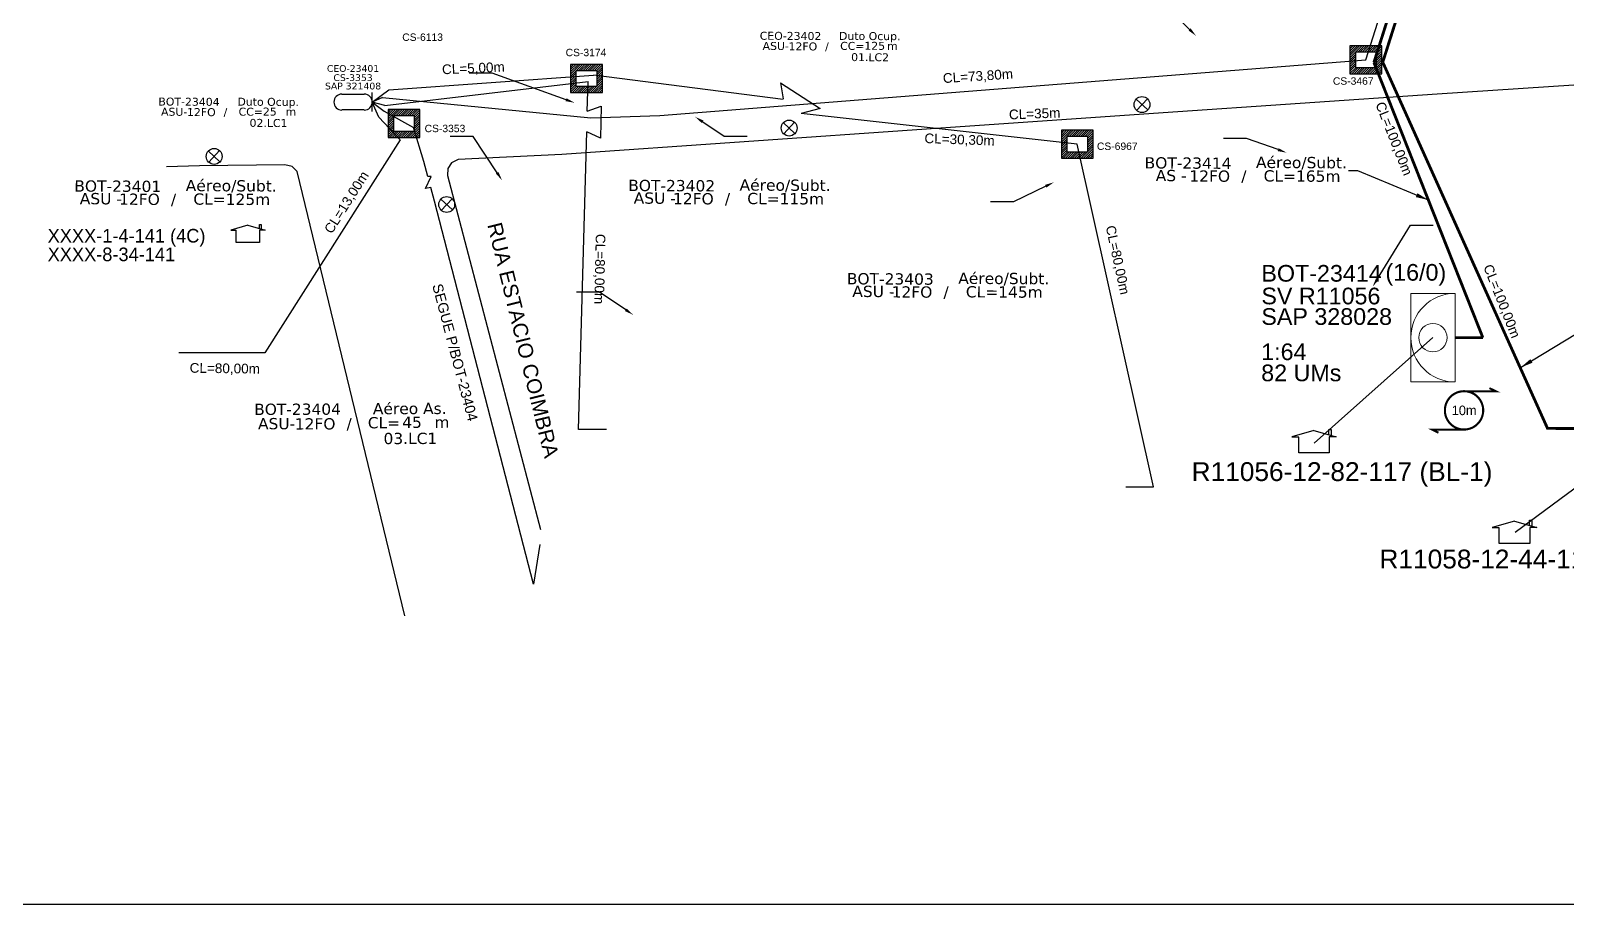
# Model space of a CAD drawing. Header units: metres. Extents: x -1286 to 457, y -500 to 94.
# Drawn here: x -903.6 to -600, y -499.8 to -327.2 of the extents above; entities that cross this region are included whole.
import ezdxf
from ezdxf import colors
from ezdxf.entities.mleader import LeaderData, LeaderLine
from ezdxf.enums import TextEntityAlignment as Align
from ezdxf.math import Vec2, Vec3

# ---------------------------------------------------------------- set-up
doc = ezdxf.new("R2010")
doc.units = ezdxf.units.M
for name, color, linetype in [('0 @ 1', 7, 'Continuous'), ('10.1-Caixas Subterrâneas', 5, 'Continuous'), ('20.4-CEOS', 1, 'Continuous'), ('20.5-CEO', 1, 'Continuous'), ('CAP a instalar', 1, 'Continuous'), ('Folga', 1, 'Continuous'), ('label_cabos', 7, 'Continuous'), ('Legenda', 1, 'Continuous'), ('QUADRA', 7, 'Continuous'), ('SEGMENTO', 10, 'Continuous'), ('surveys', 7, 'Continuous'), ('surveys legendas', 7, 'Continuous')]:
    doc.layers.add(name, color=color, linetype=linetype)
for name, color, linetype, lineweight in [("20.0-LEGENDA DOS CDO'S", 1, 'Continuous', 0), ('20.1-CDO_INTERIOR', 1, 'Continuous', 0), ('Segmento Logradouro Texto', 238, 'Continuous', 0)]:
    doc.layers.add(name, color=color, linetype=linetype, lineweight=lineweight)
doc.layers.add('EXTRA', color=50, linetype='Continuous', plot=False)
doc.styles.add('ARIAL', font='arial.ttf')
doc.styles.add('DIGICADE', font='arial.ttf')
doc.styles.add('FTTH', font='arial.ttf')
doc.styles.add('siredit', font='verdana.ttf')
doc.linetypes.add('FENCELINE1', pattern='A,0.25,-0.1,[133,ltypeshp.shx,S=0.1,R=0,X=-0.1,Y=0],-0.1,1', length=1.45)
doc.dimstyles.new('ISO-25', dxfattribs={"dimtxt": 2.5, "dimasz": 2.5, "dimexe": 1.25, "dimexo": 0.625, "dimtad": 1, "dimtxsty": 'Standard', "dimcen": 2.5, "dimadec": 0, "dimazin": 0, "dimtfac": 1, "dimtmove": 0, "dimatfit": 3, "dimfxl": 0, "dimarcsym": 0})

# ---------------------------------------------------------------- blocks, each defined once
blk = doc.blocks.new('SURVEY_SURVEY')
for p, q in [((0, 0.00001268), (-0.00001257, 0.000009)), ((-0.00001257, 0.000009), (-0.00000863, 0.000009)), ((-0.00000862, 0), (-0.00000862, 0.00000897)), ((0, 0.00001268), (0.00001257, 0.000009)), ((0.00000843, 0.00001322), (0.00000976, 0.00001322)), ((0.00000843, 0.00001027), (0.00000843, 0.00001322)), ((0.00000862, 0.00000901), (0.00000862, 0)), ((0.00001257, 0.000009), (0.00000862, 0.000009)), ((0.00000976, 0.00001322), (0.00000975, 0.00000989)), ((0.00000862, 0), (-0.00000862, 0))]:
    blk.add_line(p, q)
blk = doc.blocks.new('*X70')
at = {"color": 0, "linetype": 'Continuous'}
for p, q in [((-1.25, 0.34099), (-0.49099, 1.1)), ((-1.25, 0.517767), (-0.667767, 1.1)), ((-1.25, 0.694544), (-0.844544, 1.1)), ((-1.25, 0.87132), (-1.02132, 1.1)), ((-1.25, 1.048097), (-1.198097, 1.1)), ((-1.25, 0.164214), (-0.8035, 0.610714)), ((-1.25, -0.012563), (-0.8035, 0.433937)), ((-1.25, -0.18934), (-0.8035, 0.25716)), ((-1.25, -0.366117), (-0.8035, 0.080383)), ((-0.789214, 0.625), (-0.314214, 1.1)), ((-0.612437, 0.625), (-0.137437, 1.1)), ((-0.43566, 0.625), (0.03934, 1.1)), ((-0.258883, 0.625), (0.216117, 1.1)), ((-0.082107, 0.625), (0.392893, 1.1)), ((0.09467, 0.625), (0.56967, 1.1)), ((0.271447, 0.625), (0.746447, 1.1)), ((0.448223, 0.625), (0.923223, 1.1)), ((0.625, 0.625), (1.1, 1.1)), ((0.801777, 0.625), (1.25, 1.073223)), ((0.8035, 0.449947), (1.25, 0.896447)), ((0.8035, 0.27317), (1.25, 0.71967)), ((0.8035, 0.096393), (1.25, 0.542893)), ((0.8035, -0.080383), (1.25, 0.366117)), ((0.8035, -0.25716), (1.25, 0.18934)), ((0.8035, -0.433937), (1.25, 0.012563)), ((-1.25, -0.542893), (-0.8035, -0.096393)), ((-1.25, -0.71967), (-0.8035, -0.27317)), ((-1.25, -0.896447), (-0.8035, -0.449947)), ((-1.25, -1.073223), (-0.801777, -0.625)), ((-1.1, -1.1), (-0.625, -0.625)), ((-0.923223, -1.1), (-0.448223, -0.625)), ((-0.746447, -1.1), (-0.271447, -0.625)), ((-0.56967, -1.1), (-0.09467, -0.625)), ((-0.392893, -1.1), (0.082107, -0.625)), ((-0.216117, -1.1), (0.258883, -0.625)), ((-0.03934, -1.1), (0.43566, -0.625)), ((0.137437, -1.1), (0.612437, -0.625)), ((0.314214, -1.1), (0.789214, -0.625)), ((0.49099, -1.1), (1.25, -0.34099)), ((0.667767, -1.1), (1.25, -0.517767)), ((0.8035, -0.610714), (1.25, -0.164214)), ((0.844544, -1.1), (1.25, -0.694544)), ((1.02132, -1.1), (1.25, -0.87132)), ((1.198097, -1.1), (1.25, -1.048097))]:
    blk.add_line(p, q, dxfattribs=at)
blk = doc.blocks.new('MANHOLE_MQ')
at = {"color": 0, "linetype": 'Continuous'}
for p, q in [((0.00000623, 0.00000569), (-0.00000627, 0.00000569)), ((-0.00000627, 0.00000569), (-0.00000627, -0.00000531)), ((-0.00000404, 0.00000331), (0.00000399, 0.00000331)), ((-0.00000404, -0.00000294), (-0.00000404, 0.00000331)), ((0.00000399, 0.00000331), (0.00000399, -0.00000294)), ((0.00000623, -0.00000531), (0.00000623, 0.00000569)), ((-0.00000627, -0.00000531), (0.00000623, -0.00000531)), ((0.00000399, -0.00000294), (-0.00000404, -0.00000294)), ((0.00000399, -0.00000294), (0.00000399, -0.00000294))]:
    blk.add_line(p, q, dxfattribs=at)
at = {"color": 0, "linetype": 'Continuous', "xscale": 5e-06, "yscale": 5e-06, "zscale": 1e-05}
blk.add_blockref('*X70', (-0.00000002, 0.00000019), dxfattribs=at)
blk = doc.blocks.new('Inst CB DT OCUP CFOA-SM-ASU-120-S-12')
at = {"layer": 'label_cabos', "color": 0, "style": 'siredit'}
for tag, flags, p in [('ID_ATIVIDADE', 3, (1.31, 2.67)), ('FATOR', 1, (11.56, 2.55))]:
    blk.add_attdef(tag, text='', height=1, rotation=359.69, dxfattribs=dict(at, flags=flags)).set_placement(p, align=Align.MIDDLE_CENTER)
for tag, p in [('TIPO_CABO', (1.26, 0)), ('DESTINO_CABO', (3.13, 1.26)), ('CABO', (4.69, -0.05)), ('/', (7.71, -0.05)), ('LANCE', (10.91, 0)), ('TIPO_CABO', (13.11, 1.24)), ('UND', (15.96, 0)), ('FID', (13.15, -1.41))]:
    blk.add_attdef(tag, text='', height=1, rotation=359.69, dxfattribs=at).set_placement(p, align=Align.MIDDLE_CENTER)
blk.add_attdef('QTDE', (12.43, -0.47), '', height=1, rotation=359.69, dxfattribs=at)
blk = doc.blocks.new('Inst CB AS CFOA-SM-ASU-120-S-12')
at = {"layer": 'label_cabos', "color": 0, "style": 'siredit'}
for tag, flags, p in [('ID_ATIVIDADE', 3, (1.31, 2.67)), ('FATOR', 1, (11.56, 2.55))]:
    blk.add_attdef(tag, text='', height=1, rotation=359.69, dxfattribs=dict(at, flags=flags)).set_placement(p, align=Align.MIDDLE_CENTER)
for tag, p in [('DESTINO_CABO', (3.13, 1.26)), ('TIPO_CABO', (13.11, 1.24)), ('TIPO_CABO', (1.26, 0)), ('CABO', (4.69, -0.05)), ('/', (7.71, -0.05)), ('LANCE', (10.81, 0)), ('UND', (15.96, 0)), ('FID', (13.15, -1.41))]:
    blk.add_attdef(tag, text='', height=1, rotation=359.69, dxfattribs=at).set_placement(p, align=Align.MIDDLE_CENTER)
blk.add_attdef('QTDE', (12.43, -0.47), '', height=1, rotation=359.69, dxfattribs=at)
blk = doc.blocks.new('LEGENDA DOS CABOS')
at = {"layer": 'EXTRA', "color": 0, "style": 'siredit'}
for tag, p in [('ID', (4.6, 0.97)), ('XX', (9.03, 0.97))]:
    blk.add_attdef(tag, text='', height=0.48, rotation=359.69, dxfattribs=at).set_placement(p, align=Align.MIDDLE_CENTER)
at = {"layer": 'Legenda', "color": 0, "style": 'siredit'}
for tag, p in [('TIPO_CABO', (1.31, 0)), ('CABO', (4.69, -0.05)), ('/', (6.81, -0.05)), ('METROS', (10.03, -0.05))]:
    blk.add_attdef(tag, text='', height=0.8, rotation=359.69, dxfattribs=at).set_placement(p, align=Align.MIDDLE_CENTER)
blk = doc.blocks.new('A$C07E14978')
at = {"layer": 'Folga', "color": 0, "const_width": 0.137}
for points in [[(2.23, 2.92), (4.42, 2.92), (3.98, 3.13)], [(2.23, 0.28), (0.03, 0.28), (0.47, 0.06)]]:
    blk.add_lwpolyline(points, dxfattribs=at)
at = {"layer": 'Folga', "color": 0, "const_width": 0.146}
blk.add_lwpolyline([(2.23, 2.92, 1.000012), (2.23, 0.28, 0.999978)], format="xyb", close=True, dxfattribs=at)
at = {"layer": 'Folga', "color": 0}
blk.add_text('10m', height=0.659, dxfattribs=at).set_placement((1.38, 1.27))

msp = doc.modelspace()

# ---------------------------------------------------------------- linework, layer by layer
at = {"color": 1}
for p, q in [((-685.08, -340.72), (-682.78, -342.87)), ((-682.86, -340.65), (-685.01, -342.95)), ((-754.84, -345.37), (-752.54, -347.52)), ((-752.61, -345.29), (-754.76, -347.59)), ((-868.52, -350.96), (-866.22, -353.11)), ((-866.29, -350.89), (-868.44, -353.19)), ((-822.54, -360.47), (-820.24, -362.62)), ((-820.32, -360.4), (-822.47, -362.7))]:
    msp.add_line(p, q, dxfattribs=at)
msp.add_lwpolyline([(-1286.07, -499.81), (-445.07, -499.81), (-445.07, 94.19), (-1286.07, 94.19)], close=True)
at = {"color": 4}
for points in [[(-649.91, -408.7), (-626.41, -387.85)], [(-582.41, -405.86), (-610.13, -426.32)]]:
    msp.add_lwpolyline(points, dxfattribs=at)
at = {"color": 1}
for centre in [(-683.93, -341.8), (-753.69, -346.44), (-867.37, -352.04), (-821.39, -361.55)]:
    msp.add_circle(centre, 1.57, dxfattribs=at)
at = {"layer": '20.1-CDO_INTERIOR', "color": 1, "lineweight": 18}
msp.add_lwpolyline([(-630.78, -396.6), (-630.79, -379.11), (-622.04, -379.11), (-622.03, -396.6)], close=True, dxfattribs=at)
msp.add_circle((-626.41, -387.85), 2.8, dxfattribs=at)
msp.add_arc((-622.04, -387.85), 8.75, 90.0276, 270.0276, dxfattribs=at)
at = {"layer": '20.5-CEO', "color": 7}
for p, q in [((-842.11, -339.72), (-837.69, -339.72)), ((-837.69, -342.87), (-842.11, -342.87))]:
    msp.add_line(p, q, dxfattribs=at)
msp.add_lwpolyline([(-836.11, -343.2), (-836.11, -339.4)], dxfattribs=at)
for centre, start, end in [((-842.11, -341.3), 90, 270), ((-837.69, -341.3), 270, 90)]:
    msp.add_arc(centre, 1.58, start, end, dxfattribs=at)
at = {"layer": 'CAP a instalar', "color": 7, "linetype": 'FENCELINE1', "ltscale": 8}
for points in [[(-834.11, -340.37), (-792.91, -344.42), (-779.24, -343.95), (-639.66, -332.98), (-620.26, -271.87)], [(-832.8, -338.88), (-792.4, -335.97)], [(-754.88, -340.79), (-792.4, -335.97)], [(-833.64, -342.01), (-793.43, -337.27)], [(-755.41, -337.5), (-747.56, -342.57), (-751.31, -343.58)], [(-755.41, -337.5), (-754.88, -340.66)], [(-793.59, -343.09), (-790.82, -342.1), (-790.98, -348.44), (-793.7, -347.19)], [(-696.72, -349.62), (-751.31, -343.58)], [(-830.56, -348.77), (-857.33, -390.86), (-874.37, -390.86)], [(-825.91, -353.03), (-827.97, -346.3)], [(-795.31, -406), (-793.7, -347.19)], [(-681.65, -417.31), (-696.72, -349.62)], [(-803.01, -428.73), (-804.23, -436.58), (-823.81, -360.86)]]:
    msp.add_lwpolyline(points, dxfattribs=at)
at = {"layer": 'CAP a instalar', "color": 1, "linetype": 'FENCELINE1', "ltscale": 8, "const_width": 0.572}
for points in [[(-618.69, -272.37), (-638.08, -333.48)], [(-617.11, -272.87), (-636.33, -333.42)], [(-616.54, -387.85), (-638.08, -333.48)], [(-586.78, -405.86), (-603.76, -405.77), (-636.33, -333.42)], [(-622.04, -387.85), (-616.54, -387.85)]]:
    msp.add_lwpolyline(points, dxfattribs=at)
at = {"layer": 'CAP a instalar', "color": 7, "linetype": 'FENCELINE1', "ltscale": 4}
for points in [[(-836.11, -341.3), (-832.8, -338.88)], [(-793.59, -343.09), (-793.43, -337.27)], [(-834.11, -340.37), (-836.11, -341.3)], [(-836.11, -341.3), (-833.77, -343.13)], [(-834.81, -344.26), (-836.11, -341.3)], [(-833.64, -342.01), (-836.11, -341.3)], [(-834.81, -344.26), (-830.56, -348.77)], [(-833.77, -343.13), (-827.97, -346.3)], [(-823.81, -360.86), (-824.54, -358.18), (-825.59, -358.38), (-824.47, -355.98), (-825.1, -356.01), (-825.91, -353.03)], [(-789.81, -406), (-795.31, -406)], [(-687.15, -417.32), (-681.65, -417.31)]]:
    msp.add_lwpolyline(points, dxfattribs=at)
at = {"layer": 'QUADRA'}
for points in [[(-553.54, -335), (-625.6, -339.71), (-679.75, -343.44), (-726.54, -346.68), (-798.64, -351.64), (-819.11, -352.63), (-820.41, -353.28), (-821.16, -354.44), (-821.2, -355.81), (-802.87, -425.77)], [(-829.69, -442.82), (-850.92, -355.02), (-851.95, -354.06), (-853.38, -353.73), (-870.28, -353.87), (-876.8, -354.08)]]:
    msp.add_lwpolyline(points, dxfattribs=at)

# ---------------------------------------------------------------- block references
at = {"layer": '10.1-Caixas Subterrâneas', "color": 30, "xscale": 502123.4997222432, "yscale": 502123.4997222432, "zscale": 502123.4997222432}
for p, rotation in [((-639.68, -332.88), 180.0000000000624), ((-793.76, -336.54), 180.0000000000622), ((-829.85, -345.44), 180.0000000000625), ((-696.74, -349.53), 180.0000000000624)]:
    msp.add_blockref('MANHOLE_MQ', p, dxfattribs=dict(at, rotation=rotation))
at = {"layer": 'Folga', "xscale": 2.869950379694344, "yscale": 2.869950379694344, "zscale": 2.869950379694344}
msp.add_blockref('A$C07E14978', (-626.66, -406.81), dxfattribs=at)
at = {"layer": 'label_cabos', "lineweight": 0}
ref = msp.add_blockref('Inst CB DT OCUP CFOA-SM-ASU-120-S-12', (-758.33, -330.22), dxfattribs=dict(at, xscale=1.569483099266004, yscale=1.569483099266004, zscale=1.569483099266004))
ref.add_attrib('DESTINO_CABO', 'CEO-23402', dxfattribs={"color": 0, "height": 1.569, "rotation": 359.69, "style": 'siredit'}).set_placement((-753.41, -328.23), align=Align.MIDDLE_CENTER)
ref.add_attrib('CABO', '12FO', dxfattribs={"color": 0, "height": 1.569, "rotation": 359.69, "style": 'siredit'}).set_placement((-750.97, -330.3), align=Align.MIDDLE_CENTER)
ref.add_attrib('TIPO_CABO', 'Duto Ocup.', dxfattribs={"color": 0, "height": 1.569, "rotation": 359.69, "style": 'siredit'}).set_placement((-737.75, -328.26), align=Align.MIDDLE_CENTER)
ref.add_attrib('/', '/', dxfattribs={"color": 0, "height": 1.57, "rotation": 359.69, "style": 'siredit'}).set_placement((-746.22, -330.3), align=Align.MIDDLE_CENTER)
ref.add_attrib('TIPO_CABO', 'ASU-', dxfattribs={"color": 0, "height": 1.569, "rotation": 359.69, "style": 'siredit'}).set_placement((-756.34, -330.22), align=Align.MIDDLE_CENTER)
ref.add_attrib('FID', '01.LC2', dxfattribs={"color": 0, "height": 1.569, "rotation": 359.69, "style": 'siredit'}).set_placement((-737.69, -332.44), align=Align.MIDDLE_CENTER)
ref.add_attrib('LANCE', 'CC=', dxfattribs={"color": 0, "height": 1.569, "rotation": 359.69, "style": 'siredit'}).set_placement((-741.2, -330.21), align=Align.MIDDLE_CENTER)
ref.add_attrib('QTDE', '125', (-738.82, -330.96), dxfattribs={"color": 0, "height": 1.569, "rotation": 359.69, "style": 'siredit'})
ref.add_attrib('UND', 'm', dxfattribs={"color": 0, "height": 1.57, "rotation": 359.69, "style": 'siredit'}).set_placement((-733.27, -330.21), align=Align.MIDDLE_CENTER)
ref = msp.add_blockref('Inst CB DT OCUP CFOA-SM-ASU-120-S-12', (-877.25, -343.21), dxfattribs=dict(at, xscale=1.569483099266004, yscale=1.569483099266004, zscale=1.569483099266004))
ref.add_attrib('DESTINO_CABO', 'BOT-23404', dxfattribs={"color": 0, "height": 1.569, "rotation": 359.69, "style": 'siredit'}).set_placement((-872.34, -341.23), align=Align.MIDDLE_CENTER)
ref.add_attrib('CABO', '12FO', dxfattribs={"color": 0, "height": 1.569, "rotation": 359.69, "style": 'siredit'}).set_placement((-869.9, -343.29), align=Align.MIDDLE_CENTER)
ref.add_attrib('TIPO_CABO', 'Duto Ocup.', dxfattribs={"color": 0, "height": 1.569, "rotation": 359.69, "style": 'siredit'}).set_placement((-856.68, -341.26), align=Align.MIDDLE_CENTER)
ref.add_attrib('/', '/', dxfattribs={"color": 0, "height": 1.57, "rotation": 359.69, "style": 'siredit'}).set_placement((-865.14, -343.29), align=Align.MIDDLE_CENTER)
ref.add_attrib('TIPO_CABO', 'ASU-', dxfattribs={"color": 0, "height": 1.569, "rotation": 359.69, "style": 'siredit'}).set_placement((-875.27, -343.22), align=Align.MIDDLE_CENTER)
ref.add_attrib('FID', '02.LC1', dxfattribs={"color": 0, "height": 1.569, "rotation": 359.69, "style": 'siredit'}).set_placement((-856.62, -345.43), align=Align.MIDDLE_CENTER)
ref.add_attrib('LANCE', 'CC=', dxfattribs={"color": 0, "height": 1.569, "rotation": 359.69, "style": 'siredit'}).set_placement((-860.13, -343.21), align=Align.MIDDLE_CENTER)
ref.add_attrib('QTDE', '25', (-857.74, -343.96), dxfattribs={"color": 0, "height": 1.569, "rotation": 359.69, "style": 'siredit'})
ref.add_attrib('UND', 'm', dxfattribs={"color": 0, "height": 1.57, "rotation": 359.69, "style": 'siredit'}).set_placement((-852.2, -343.21), align=Align.MIDDLE_CENTER)
at = {"layer": 'label_cabos', "color": 0, "lineweight": 0}
ref = msp.add_blockref('LEGENDA DOS CABOS', (-684.26, -356.98), dxfattribs=dict(at, xscale=2.227252208912728, yscale=2.227252208912728, zscale=2.227252208912728))
ref.add_attrib('ID', 'BOT-23414', dxfattribs={"color": 0, "height": 2.227, "rotation": 359.69, "style": 'siredit'}).set_placement((-674.82, -353.35), align=Align.MIDDLE_CENTER)
ref.add_attrib('CABO', '12FO', dxfattribs={"color": 0, "height": 2.227, "rotation": 359.69, "style": 'siredit'}).set_placement((-670.54, -355.92), align=Align.MIDDLE_CENTER)
ref.add_attrib('METROS', 'CL=165m', dxfattribs={"color": 0, "height": 2.227, "rotation": 359.69, "style": 'siredit'}).set_placement((-652.28, -355.92), align=Align.MIDDLE_CENTER)
ref.add_attrib('XX', 'Aéreo/Subt.', dxfattribs={"color": 0, "height": 2.2273, "rotation": 359.69, "style": 'siredit'}).set_placement((-652.4, -353.25), align=Align.MIDDLE_CENTER)
ref.add_attrib('/', '/', dxfattribs={"color": 0, "height": 2.23, "rotation": 359.69, "style": 'siredit'}).set_placement((-663.79, -355.92), align=Align.MIDDLE_CENTER)
ref.add_attrib('TIPO_CABO', 'AS -', dxfattribs={"color": 0, "height": 2.227, "rotation": 359.69, "style": 'siredit'}).set_placement((-678.16, -355.82), align=Align.MIDDLE_CENTER)
ref = msp.add_blockref('LEGENDA DOS CABOS', (-895.86, -361.55), dxfattribs=dict(at, xscale=2.227252208912728, yscale=2.227252208912728, zscale=2.227252208912728))
ref.add_attrib('ID', 'BOT-23401', dxfattribs={"color": 0, "height": 2.227, "rotation": 359.69, "style": 'siredit'}).set_placement((-886.42, -357.92), align=Align.MIDDLE_CENTER)
ref.add_attrib('CABO', '12FO', dxfattribs={"color": 0, "height": 2.227, "rotation": 359.69, "style": 'siredit'}).set_placement((-882.13, -360.5), align=Align.MIDDLE_CENTER)
ref.add_attrib('METROS', 'CL=125m', dxfattribs={"color": 0, "height": 2.227, "rotation": 359.69, "style": 'siredit'}).set_placement((-863.88, -360.5), align=Align.MIDDLE_CENTER)
ref.add_attrib('XX', 'Aéreo/Subt.', dxfattribs={"color": 0, "height": 2.2273, "rotation": 359.69, "style": 'siredit'}).set_placement((-863.99, -357.83), align=Align.MIDDLE_CENTER)
ref.add_attrib('/', '/', dxfattribs={"color": 0, "height": 2.23, "rotation": 359.69, "style": 'siredit'}).set_placement((-875.39, -360.5), align=Align.MIDDLE_CENTER)
ref.add_attrib('TIPO_CABO', 'ASU -', dxfattribs={"color": 0, "height": 2.227, "rotation": 359.69, "style": 'siredit'}).set_placement((-889.76, -360.39), align=Align.MIDDLE_CENTER)
ref = msp.add_blockref('LEGENDA DOS CABOS', (-786.35, -361.44), dxfattribs=dict(at, xscale=2.227252208912728, yscale=2.227252208912728, zscale=2.227252208912728))
ref.add_attrib('ID', 'BOT-23402', dxfattribs={"color": 0, "height": 2.227, "rotation": 359.69, "style": 'siredit'}).set_placement((-776.91, -357.81), align=Align.MIDDLE_CENTER)
ref.add_attrib('CABO', '12FO', dxfattribs={"color": 0, "height": 2.227, "rotation": 359.69, "style": 'siredit'}).set_placement((-772.62, -360.39), align=Align.MIDDLE_CENTER)
ref.add_attrib('METROS', 'CL=115m', dxfattribs={"color": 0, "height": 2.227, "rotation": 359.69, "style": 'siredit'}).set_placement((-754.37, -360.39), align=Align.MIDDLE_CENTER)
ref.add_attrib('XX', 'Aéreo/Subt.', dxfattribs={"color": 0, "height": 2.2273, "rotation": 359.69, "style": 'siredit'}).set_placement((-754.49, -357.72), align=Align.MIDDLE_CENTER)
ref.add_attrib('/', '/', dxfattribs={"color": 0, "height": 2.23, "rotation": 359.69, "style": 'siredit'}).set_placement((-765.88, -360.39), align=Align.MIDDLE_CENTER)
ref.add_attrib('TIPO_CABO', 'ASU -', dxfattribs={"color": 0, "height": 2.227, "rotation": 359.69, "style": 'siredit'}).set_placement((-780.25, -360.28), align=Align.MIDDLE_CENTER)
ref = msp.add_blockref('LEGENDA DOS CABOS', (-743.13, -379.87), dxfattribs=dict(at, xscale=2.227252208912728, yscale=2.227252208912728, zscale=2.227252208912728))
ref.add_attrib('ID', 'BOT-23403', dxfattribs={"color": 0, "height": 2.227, "rotation": 359.69, "style": 'siredit'}).set_placement((-733.69, -376.24), align=Align.MIDDLE_CENTER)
ref.add_attrib('CABO', '12FO', dxfattribs={"color": 0, "height": 2.227, "rotation": 359.69, "style": 'siredit'}).set_placement((-729.4, -378.82), align=Align.MIDDLE_CENTER)
ref.add_attrib('METROS', 'CL=145m', dxfattribs={"color": 0, "height": 2.227, "rotation": 359.69, "style": 'siredit'}).set_placement((-711.15, -378.82), align=Align.MIDDLE_CENTER)
ref.add_attrib('XX', 'Aéreo/Subt.', dxfattribs={"color": 0, "height": 2.2273, "rotation": 359.69, "style": 'siredit'}).set_placement((-711.26, -376.15), align=Align.MIDDLE_CENTER)
ref.add_attrib('/', '/', dxfattribs={"color": 0, "height": 2.23, "rotation": 359.69, "style": 'siredit'}).set_placement((-722.66, -378.82), align=Align.MIDDLE_CENTER)
ref.add_attrib('TIPO_CABO', 'ASU -', dxfattribs={"color": 0, "height": 2.227, "rotation": 359.69, "style": 'siredit'}).set_placement((-737.03, -378.71), align=Align.MIDDLE_CENTER)
at = {"layer": 'label_cabos'}
ref = msp.add_blockref('Inst CB AS CFOA-SM-ASU-120-S-12', (-857.82, -404.85), dxfattribs=dict(at, xscale=2.223263660216075, yscale=2.223263660216075, zscale=2.223263660216075, rotation=0.4634636605451054))
ref.add_attrib('DESTINO_CABO', 'BOT-23404', dxfattribs={"color": 0, "height": 2.223, "rotation": 0.1535, "style": 'siredit'}).set_placement((-850.88, -401.99), align=Align.MIDDLE_CENTER)
ref.add_attrib('TIPO_CABO', 'Aéreo As.', dxfattribs={"color": 0, "height": 2.223, "rotation": 0.1535, "style": 'siredit'}).set_placement((-828.7, -401.85), align=Align.MIDDLE_CENTER)
ref.add_attrib('CABO', '12FO', dxfattribs={"color": 0, "height": 2.223, "rotation": 0.1535, "style": 'siredit'}).set_placement((-847.4, -404.88), align=Align.MIDDLE_CENTER)
ref.add_attrib('/', '/', dxfattribs={"color": 0, "height": 2.22, "rotation": 0.1535, "style": 'siredit'}).set_placement((-840.67, -404.83), align=Align.MIDDLE_CENTER)
ref.add_attrib('TIPO_CABO', 'ASU-', dxfattribs={"color": 0, "height": 2.223, "rotation": 0.1535, "style": 'siredit'}).set_placement((-855.02, -404.84), align=Align.MIDDLE_CENTER)
ref.add_attrib('FID', '03.LC1', dxfattribs={"color": 0, "height": 2.223, "rotation": 0.1535, "style": 'siredit'}).set_placement((-828.57, -407.76), align=Align.MIDDLE_CENTER)
ref.add_attrib('LANCE', 'CL=', dxfattribs={"color": 0, "height": 2.223, "rotation": 0.1535, "style": 'siredit'}).set_placement((-833.79, -404.65), align=Align.MIDDLE_CENTER)
ref.add_attrib('QTDE', '45', (-830.18, -405.68), dxfattribs={"color": 0, "height": 2.223, "rotation": 0.1535, "style": 'siredit'})
ref.add_attrib('UND', 'm', dxfattribs={"color": 0, "height": 2.22, "rotation": 0.1535, "style": 'siredit'}).set_placement((-822.33, -404.56), align=Align.MIDDLE_CENTER)
at = {"layer": 'surveys', "color": 255}
for p, xscale, yscale, zscale in [((-860.69, -369.06), 269093.0372575159, 269093.0372575159, 269093.0372575159), ((-649.93, -410.62), 349820.9484347707, 349820.9484347707, 349820.9484347707), ((-610.28, -428.54), 349820.9484347707, 349820.9484347707, 349820.9484347707)]:
    msp.add_blockref('SURVEY_SURVEY', p, dxfattribs=dict(at, xscale=xscale, yscale=yscale, zscale=zscale))

# ---------------------------------------------------------------- texts
at = {"layer": '0 @ 1', "color": 3, "linetype": 'Continuous', "char_height": 1.9134, "attachment_point": 1, "style": 'FTTH'}
for s, insert, rotation in [('\\pt5.74006;CL=5,00m', (-822.36, -333.91), 2.53), ('\\pt5.74006;CL=73,80m', (-723.36, -335.65), 3.7458), ('\\pt5.74006;CL=100,00m', (-636.03, -341.02), 291.6191), ('\\pt5.74006;CL=30,30m', (-726.9, -347.48), 357.9013), ('\\pt5.74006;CL=13,00m', (-845.73, -366.46), 57.7073), ('\\pt5.74006;CL=80,00m', (-689.25, -365.51), 282.2597), ('\\pt5.74006;CL=80,00m', (-790.01, -367.37), 268.8714), ('\\pt5.74006;CL=100,00m', (-614.7, -373.14), 291.6191), ('\\pt5.74006;CL=80,00m', (-872.19, -392.86), 359.2458)]:
    msp.add_mtext_dynamic_manual_height_columns(s, width=3.3497, gutter_width=0.00005, heights=[1.55], dxfattribs=dict(at, insert=insert, rotation=rotation)).dxf.set("width", 4.79)
at = {"layer": '0 @ 1', "color": 0, "linetype": 'Continuous', "insert": (-710.27, -342.82), "char_height": 1.9134, "attachment_point": 1, "rotation": 2.1326, "style": 'FTTH'}
msp.add_mtext_dynamic_manual_height_columns('\\pt5.74006;CL=35m', width=3.3497, gutter_width=0.00005, heights=[1.55], dxfattribs=at).dxf.set("width", 4.79)
at = {"layer": '10.1-Caixas Subterrâneas', "color": 30, "style": 'ARIAL'}
for s, p in [('CS-6113', (-830.18, -329.21)), ('CS-3174', (-797.88, -332.24)), ('CS-3467', (-646.19, -337.88)), ('CS-3353', (-825.76, -347.25)), ('CS-6967', (-692.84, -350.76))]:
    msp.add_text(s, height=1.46, dxfattribs=at).set_placement(p)
at = {"layer": "20.0-LEGENDA DOS CDO'S", "color": 1, "style": 'ARIAL'}
msp.add_text('          (16/0)', height=3.2925, rotation=359.9724, dxfattribs=at).set_placement((-636.18, -376.59), align=Align.CENTER)
for s, p in [('BOT-23414', (-660.32, -376.78)), ('SV R11056', (-660.32, -381.26)), ('SAP 328028', (-660.33, -385.32)), ('1:64', (-660.36, -392.29)), ('82 UMs', (-660.36, -396.46))]:
    msp.add_text(s, height=3.293, rotation=359.9724, dxfattribs=at).set_placement(p)
at = {"layer": "20.0-LEGENDA DOS CDO'S", "color": 7, "style": 'ARIAL'}
msp.add_text('SEGUE P/BOT-23404', height=2.023, rotation=284.7391, dxfattribs=at).set_placement((-819.73, -390.77), align=Align.MIDDLE_CENTER)
at = {"layer": '20.4-CEOS', "color": 7, "style": 'siredit'}
msp.add_text('CEO-23401', height=1.33, dxfattribs=at).set_placement((-839.91, -334), align=Align.TOP_CENTER)
at = {"layer": '20.5-CEO', "color": 7, "style": 'siredit'}
for s, p in [('CS-3353', (-839.9, -335.81)), ('SAP 321408', (-839.9, -337.47))]:
    msp.add_text(s, height=1.335, dxfattribs=at).set_placement(p, align=Align.TOP_CENTER)
at = {"layer": 'Segmento Logradouro Texto', "color": 5, "linetype": 'Continuous', "insert": (-810.56, -364.82), "char_height": 2.9129, "width": 48.5305, "attachment_point": 1, "rotation": 283.7895, "style": 'DIGICADE'}
msp.add_mtext('\\o\\l\\fArial|b0|i0|c0|p34;\\T1.0000000000;\\W1.0000000000;RUA ESTACIO COIMBRA', dxfattribs=at)
at = {"layer": 'surveys legendas', "color": 0}
for s, p in [('XXXX-1-4-141 (4C)', (-900.28, -369.06)), ('XXXX-8-34-141', (-900.28, -372.74))]:
    msp.add_text(s, height=2.6909, dxfattribs=at).set_placement(p)
at = {"layer": 'surveys legendas', "color": 7, "style": 'ARIAL'}
for s, p in [('R11056-12-82-117 (BL-1)', (-674.12, -416.18)), ('R11058-12-44-117 (BL-2)', (-636.98, -433.45))]:
    msp.add_text(s, height=3.718, dxfattribs=at).set_placement(p)

# ---------------------------------------------------------------- leaders
for points in [[(-627.31, -360.66), (-641.25, -354.88), (-643.11, -354.88)], [(-609.08, -393.75), (-593.52, -384.35), (-591.66, -384.35)]]:
    msp.add_leader(points, dimstyle='ISO-25', override={"dimgap": 0.625, "dimtad": 0})
at = {"layer": 'SEGMENTO', "color": 7, "lineweight": 0, "ltscale": 2}
ml = msp.add_multileader_mtext('Standard', dxfattribs=at)
ml.set_content('', color=7)
ml.set_leader_properties()
ml.build(insert=Vec2(0, 0))
ml.multileader.update_dxf_attribs({"text_right_attachment_type": 6, "dogleg_length": 0.943, "arrow_head_size": 1.81})
ctx = ml.context
ctx.base_point, ctx.char_height, ctx.arrow_head_size, ctx.landing_gap_size, ctx.plane_origin = Vec3(-685.26, -320.88), 1.81, 1.81, 0.907, Vec3(-5908213.7, -97946909.51)
ctx.right_attachment, ctx.text_align_type = 6, 2
notes = []
notes.append((ctx, [(0, (1, 1, 0), (-679.82, -321.79), (-1, 0), 3.63, [(0, [(-673.23, -328.22)], 0, [])])]))
ctx.mtext.insert, ctx.mtext.alignment = Vec3(-684.36, -319.61), 3
ml = msp.add_multileader_mtext('Standard', dxfattribs=at)
ml.set_content('', color=7)
ml.set_leader_properties()
ml.build(insert=Vec2(0, 0))
ml.multileader.update_dxf_attribs({"text_right_attachment_type": 6, "dogleg_length": 0.943, "arrow_head_size": 1.81})
ctx = ml.context
ctx.base_point, ctx.char_height, ctx.arrow_head_size, ctx.landing_gap_size, ctx.plane_origin = Vec3(-817.85, -334.7), 1.81, 1.81, 0.907, Vec3(-5908346.29, -97946923.33)
ctx.right_attachment, ctx.text_align_type = 6, 2
notes.append((ctx, [(0, (1, 1, 0), (-812.41, -335.61), (-1, 0), 3.63, [(0, [(-796.08, -341.45)], 0, [])])]))
ctx.mtext.insert, ctx.mtext.alignment = Vec3(-816.95, -333.43), 3
ml = msp.add_multileader_mtext('Standard', dxfattribs=at)
ml.set_content('', color=7)
ml.set_leader_properties()
ml.build(insert=Vec2(0, 0))
ml.multileader.update_dxf_attribs({"text_right_attachment_type": 6, "dogleg_length": 0.943, "arrow_head_size": 1.81})
ctx = ml.context
ctx.base_point, ctx.char_height, ctx.arrow_head_size, ctx.landing_gap_size, ctx.plane_origin = Vec3(-821.63, -347.17), 1.81, 1.81, 0.907, Vec3(-5908350.07, -97946935.8)
ctx.right_attachment, ctx.text_align_type = 6, 2
notes.append((ctx, [(0, (1, 1, 0), (-816.19, -348.08), (-1, 0), 3.63, [(0, [(-810.42, -356.79)], 0, [])])]))
ctx.mtext.insert, ctx.mtext.alignment = Vec3(-820.72, -345.91), 3
ml = msp.add_multileader_mtext('Standard', dxfattribs=at)
ml.set_content('', color=7)
ml.set_leader_properties()
ml.build(insert=Vec2(0, 0))
ml.multileader.update_dxf_attribs({"text_right_attachment_type": 6, "dogleg_length": 0.943, "arrow_head_size": 1.81})
ctx = ml.context
ctx.base_point, ctx.char_height, ctx.arrow_head_size, ctx.landing_gap_size, ctx.plane_origin, ctx.plane_x_axis, ctx.plane_y_axis = Vec3(-761.08, -348.91), 1.81, 1.81, 0.907, Vec3(5906767.36, 97946239.71), Vec3(-1, 0), Vec3(0, -1)
ctx.right_attachment, ctx.text_align_type = 6, 2
notes.append((ctx, [(0, (1, 1, 0), (-766.52, -348.01), (1, 0), 3.63, [(0, [(-772.29, -344.21)], 0, [])])]))
ctx.mtext.insert, ctx.mtext.text_direction, ctx.mtext.rotation, ctx.mtext.alignment = Vec3(-761.98, -350.18), Vec3(-1, 0), 3.141593, 3
ml = msp.add_multileader_mtext('Standard', dxfattribs=at)
ml.set_content('', color=7)
ml.set_leader_properties()
ml.build(insert=Vec2(0, 0))
ml.multileader.update_dxf_attribs({"text_right_attachment_type": 6, "dogleg_length": 0.943, "arrow_head_size": 1.81})
ctx = ml.context
ctx.base_point, ctx.char_height, ctx.arrow_head_size, ctx.landing_gap_size, ctx.plane_origin = Vec3(-668.75, -347.57), 1.81, 1.81, 0.907, Vec3(-5908197.18, -97946936.2)
ctx.right_attachment, ctx.text_align_type = 6, 2
notes.append((ctx, [(0, (1, 1, 0), (-663.3, -348.48), (-1, 0), 3.63, [(0, [(-655.31, -351.31)], 0, [])])]))
ctx.mtext.insert, ctx.mtext.alignment = Vec3(-667.84, -346.3), 3
ml = msp.add_multileader_mtext('Standard', dxfattribs=at)
ml.set_content('', color=7)
ml.set_leader_properties()
ml.build(insert=Vec2(0, 0))
ml.multileader.update_dxf_attribs({"text_right_attachment_type": 6, "dogleg_length": 0.943, "arrow_head_size": 1.81})
ctx = ml.context
ctx.base_point, ctx.char_height, ctx.arrow_head_size, ctx.landing_gap_size, ctx.plane_origin = Vec3(-714.77, -360.12), 1.81, 1.81, 0.907, Vec3(-5908243.2, -97946948.75)
ctx.right_attachment, ctx.text_align_type = 6, 2
notes.append((ctx, [(0, (1, 1, 0), (-709.32, -361.02), (-1, 0), 3.63, [(0, [(-701.33, -357.14)], 0, [])])]))
ctx.mtext.insert, ctx.mtext.alignment = Vec3(-713.86, -358.85), 3
ml = msp.add_multileader_mtext('Standard', dxfattribs=at)
ml.set_content('', color=7)
ml.set_leader_properties()
ml.build(insert=Vec2(0, 0))
ml.multileader.update_dxf_attribs({"text_right_attachment_type": 6, "dogleg_length": 0.943, "arrow_head_size": 1.81})
ctx = ml.context
ctx.base_point, ctx.char_height, ctx.arrow_head_size, ctx.landing_gap_size, ctx.plane_origin, ctx.plane_x_axis, ctx.plane_y_axis = Vec3(-625.43, -366.53), 1.81, 1.81, 0.907, Vec3(5906903.01, 97946222.1), Vec3(-1, 0), Vec3(0, -1)
ctx.right_attachment, ctx.text_align_type = 6, 2
notes.append((ctx, [(0, (1, 1, 0), (-630.87, -365.62), (1, 0), 3.63, [(0, [(-638.34, -377.8)], 0, [])])]))
ctx.mtext.insert, ctx.mtext.text_direction, ctx.mtext.rotation, ctx.mtext.alignment = Vec3(-626.33, -367.43), Vec3(-1, 0), 3.141593, 3
ml = msp.add_multileader_mtext('Standard', dxfattribs=at)
ml.set_content('', color=7)
ml.set_leader_properties()
ml.build(insert=Vec2(0, 0))
ml.multileader.update_dxf_attribs({"text_right_attachment_type": 6, "dogleg_length": 0.943, "arrow_head_size": 1.81})
ctx = ml.context
ctx.base_point, ctx.char_height, ctx.arrow_head_size, ctx.landing_gap_size, ctx.plane_origin = Vec3(-796.65, -377.97), 1.81, 1.81, 0.907, Vec3(-5908325.09, -97946966.6)
ctx.right_attachment, ctx.text_align_type = 6, 2
notes.append((ctx, [(0, (1, 1, 0), (-791.21, -378.88), (-1, 0), 3.63, [(0, [(-784.5, -383.35)], 0, [])])]))
ctx.mtext.insert, ctx.mtext.alignment = Vec3(-795.74, -376.7), 3
for ctx, leaders in notes:
    for number, flags, end, landing, length, lines in leaders:
        leader = LeaderData()
        leader.index, (leader.has_last_leader_line, leader.has_dogleg_vector, leader.attachment_direction) = number, flags
        leader.last_leader_point, leader.dogleg_vector, leader.dogleg_length = Vec3(end), Vec3(landing), length
        for number, points, colour, breaks in lines:
            line = LeaderLine()
            line.index, line.vertices, line.color, line.breaks = number, Vec3.list(points), colors.encode_raw_color(colour), breaks
            leader.lines.append(line)
        ctx.leaders.append(leader)

doc.saveas('drawing.dxf')
